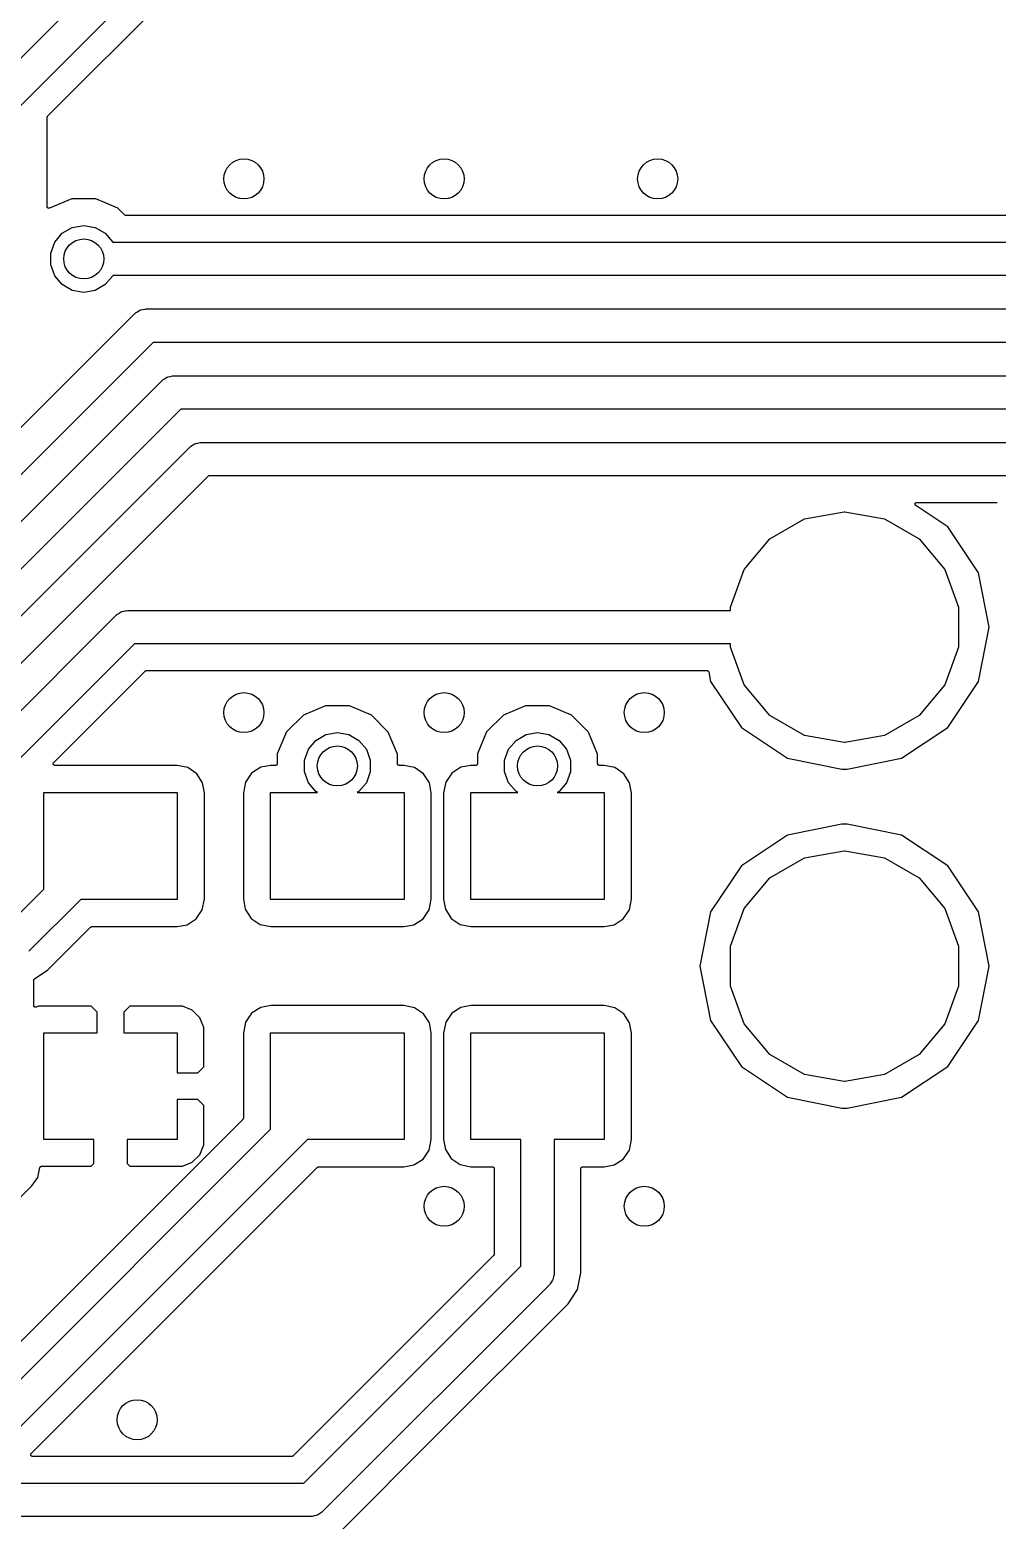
# Model space of a CAD drawing. Extents: x 0.3 to 75.7, y -92.7 to -0.5.
# Drawn here: x 29.7 to 36.94, y -75.65 to -64.48 of the extents above; entities that cross this region are included whole.
import ezdxf

# ---------------------------------------------------------------- set-up
doc = ezdxf.new("R2010")
doc.units = 0
doc.header["$MEASUREMENT"] = 0
doc.layers.add('BLACK', color=7, linetype='CONTINUOUS')

msp = doc.modelspace()

# ---------------------------------------------------------------- linework, layer by layer
at = {"layer": 'Black'}
for p, q in [((29.4116, -64.9116), (34.3116, -60.0116)), ((34.4518, -60.225), (29.625, -65.0518)), ((29.8288, -65.1308), (32.1453, -62.8143)), ((29.825, -65.1389), (29.8255, -65.1372)), ((29.8251, -65.1394), (29.825, -65.1389)), ((29.825, -65.14), (29.8251, -65.1394)), ((29.825, -65.8073), (29.825, -65.14)), ((29.8255, -65.1372), (29.8258, -65.1356)), ((29.8258, -65.1356), (29.8261, -65.1351)), ((29.8261, -65.1351), (29.8262, -65.1345)), ((29.8262, -65.1345), (29.8272, -65.1331)), ((29.8272, -65.1331), (29.828, -65.1316)), ((29.828, -65.1316), (29.8285, -65.1313)), ((29.8285, -65.1313), (29.8288, -65.1308)), ((30.0109, -65.7499), (29.8436, -65.819)), ((30.1899, -65.7501), (30.0109, -65.7499)), ((30.3552, -65.8187), (30.1899, -65.7501)), ((29.8253, -65.809), (29.825, -65.8073)), ((29.8254, -65.8099), (29.8253, -65.809)), ((29.8254, -65.8101), (29.8254, -65.8099)), ((29.8254, -65.8107), (29.8254, -65.8101)), ((29.8254, -65.8101), (29.8254, -65.8101)), ((29.8257, -65.8112), (29.8254, -65.8107)), ((29.8258, -65.8118), (29.8257, -65.8112)), ((29.8266, -65.8132), (29.8258, -65.8118)), ((29.8274, -65.8148), (29.8266, -65.8132)), ((29.8278, -65.8152), (29.8274, -65.8148)), ((29.828, -65.8157), (29.8278, -65.8152)), ((29.8293, -65.8168), (29.828, -65.8157)), ((29.8305, -65.818), (29.8293, -65.8168)), ((29.8311, -65.8182), (29.8305, -65.818)), ((29.8315, -65.8186), (29.8311, -65.8182)), ((29.8331, -65.8192), (29.8315, -65.8186)), ((29.8346, -65.8199), (29.8331, -65.8192)), ((29.8352, -65.8199), (29.8346, -65.8199)), ((29.8357, -65.8201), (29.8352, -65.8199)), ((29.8374, -65.8201), (29.8357, -65.8201)), ((29.8385, -65.8202), (29.8374, -65.8201)), ((29.8386, -65.8202), (29.8385, -65.8202)), ((29.8387, -65.8202), (29.8386, -65.8202)), ((29.8391, -65.8203), (29.8387, -65.8202)), ((29.8397, -65.8201), (29.8391, -65.8203)), ((29.8403, -65.8201), (29.8397, -65.8201)), ((29.8419, -65.8196), (29.8403, -65.8201)), ((29.8423, -65.8194), (29.8419, -65.8196)), ((29.843, -65.8193), (29.8423, -65.8194)), ((29.8433, -65.8192), (29.843, -65.8193)), ((29.8435, -65.8191), (29.8433, -65.8192)), ((29.8436, -65.819), (29.8435, -65.8191)), ((30.4076, -65.8712), (30.3552, -65.8187)), ((30.4081, -65.8715), (30.4076, -65.8712)), ((30.4084, -65.872), (30.4081, -65.8715)), ((30.4099, -65.8728), (30.4084, -65.872)), ((30.4113, -65.8738), (30.4099, -65.8728)), ((30.4119, -65.8739), (30.4113, -65.8738)), ((30.4124, -65.8742), (30.4119, -65.8739)), ((30.414, -65.8745), (30.4124, -65.8742)), ((30.4157, -65.8749), (30.414, -65.8745)), ((30.4162, -65.8749), (30.4157, -65.8749)), ((30.4168, -65.875), (30.4162, -65.8749)), ((43.1987, -65.875), (30.4168, -65.875)), ((29.8827, -66.0745), (29.9387, -66.0078)), ((29.9387, -66.0078), (30.0142, -65.9642)), ((30.0142, -65.9642), (30.1, -65.949)), ((30.1, -65.949), (30.1858, -65.9642)), ((30.1858, -65.9642), (30.2613, -66.0078)), ((30.2613, -66.0078), (30.3173, -66.0745)), ((29.8529, -66.1564), (29.8827, -66.0745)), ((30.3173, -66.0745), (30.3175, -66.075)), ((30.3175, -66.075), (43.2, -66.075)), ((29.8529, -66.2436), (29.8529, -66.1564)), ((29.8827, -66.3255), (29.8529, -66.2436)), ((29.9387, -66.3922), (29.8827, -66.3255)), ((30.3173, -66.3255), (30.2613, -66.3922)), ((30.3175, -66.325), (30.3173, -66.3255)), ((43.1482, -66.325), (30.3175, -66.325)), ((30.0142, -66.4358), (29.9387, -66.3922)), ((30.1, -66.451), (30.0142, -66.4358)), ((30.1858, -66.4358), (30.1, -66.451)), ((30.2613, -66.3922), (30.1858, -66.4358)), ((28.331, -68.76), (30.4794, -66.6116)), ((30.4794, -66.6116), (30.4839, -66.6085)), ((30.4839, -66.6085), (30.4874, -66.6042)), ((30.4874, -66.6042), (30.5016, -66.5961)), ((30.5016, -66.5961), (30.5149, -66.5867)), ((30.5149, -66.5867), (30.5203, -66.5853)), ((30.5203, -66.5853), (30.525, -66.5825)), ((30.525, -66.5825), (30.5411, -66.5797)), ((30.5411, -66.5797), (30.5569, -66.5755)), ((30.5569, -66.5755), (30.5623, -66.576)), ((30.5623, -66.576), (30.5678, -66.575)), ((30.5678, -66.575), (41.16, -66.575)), ((30.6195, -66.825), (28.5078, -68.9367)), ((41.1082, -66.825), (30.6195, -66.825)), ((28.6846, -69.1135), (30.6865, -67.1116)), ((30.6865, -67.1116), (30.691, -67.1085)), ((30.691, -67.1085), (30.6945, -67.1042)), ((30.6945, -67.1042), (30.7087, -67.0961)), ((30.7087, -67.0961), (30.722, -67.0867)), ((30.722, -67.0867), (30.7274, -67.0853)), ((30.7274, -67.0853), (30.7321, -67.0825)), ((30.7321, -67.0825), (30.7482, -67.0797)), ((30.7482, -67.0797), (30.764, -67.0755)), ((30.764, -67.0755), (30.7695, -67.076)), ((30.7695, -67.076), (30.7749, -67.075)), ((30.7749, -67.075), (39.12, -67.075)), ((30.8266, -67.325), (28.8614, -69.2903)), ((39.0682, -67.325), (30.8266, -67.325)), ((30.9553, -67.5797), (30.9711, -67.5755)), ((30.9711, -67.5755), (30.9766, -67.576)), ((30.9766, -67.576), (30.982, -67.575)), ((30.982, -67.575), (37.08, -67.575)), ((29.0381, -69.4671), (30.8936, -67.6116)), ((30.8936, -67.6116), (30.8981, -67.6085)), ((30.8981, -67.6085), (30.9016, -67.6042)), ((30.9016, -67.6042), (30.9158, -67.5961)), ((30.9158, -67.5961), (30.9292, -67.5867)), ((30.9292, -67.5867), (30.9345, -67.5853)), ((30.9345, -67.5853), (30.9392, -67.5825)), ((30.9392, -67.5825), (30.9553, -67.5797)), ((31.0338, -67.825), (29.2149, -69.6438)), ((37.0282, -67.825), (31.0338, -67.825)), ((36.3367, -68.0261), (36.3374, -68.0258)), ((36.3374, -68.0258), (36.3389, -68.0255)), ((36.3389, -68.0255), (36.3404, -68.0251)), ((36.3404, -68.0251), (36.3411, -68.0251)), ((36.3411, -68.0251), (36.3418, -68.025)), ((36.3418, -68.025), (36.94, -68.025)), ((36.94, -68.025), (36.9406, -68.0251)), ((36.9406, -68.0251), (36.9411, -68.025)), ((36.9411, -68.025), (36.9428, -68.0255)), ((36.9428, -68.0255), (36.9444, -68.0258)), ((35.5013, -68.1485), (35.7967, -68.0964)), ((35.7967, -68.0964), (35.8033, -68.0964)), ((35.8033, -68.0964), (36.0987, -68.1485)), ((36.3288, -68.0371), (36.329, -68.0365)), ((36.329, -68.0387), (36.3288, -68.0371)), ((36.329, -68.0357), (36.3295, -68.0343)), ((36.329, -68.0365), (36.329, -68.0357)), ((36.329, -68.0403), (36.329, -68.0387)), ((36.3293, -68.0409), (36.329, -68.0403)), ((36.3293, -68.0416), (36.3293, -68.0409)), ((36.33, -68.043), (36.3293, -68.0416)), ((36.3295, -68.0343), (36.3299, -68.0328)), ((36.3299, -68.0328), (36.3303, -68.0322)), ((36.3306, -68.0445), (36.33, -68.043)), ((36.3303, -68.0322), (36.3306, -68.0315)), ((36.3306, -68.0315), (36.3316, -68.0303)), ((36.331, -68.045), (36.3306, -68.0445)), ((36.3313, -68.0457), (36.331, -68.045)), ((36.3325, -68.0468), (36.3313, -68.0457)), ((36.3316, -68.0303), (36.3324, -68.029)), ((36.3324, -68.029), (36.333, -68.0286)), ((36.3335, -68.048), (36.3325, -68.0468)), ((36.333, -68.0286), (36.3335, -68.028)), ((36.3335, -68.028), (36.3348, -68.0273)), ((36.3341, -68.0483), (36.3335, -68.048)), ((36.3346, -68.0488), (36.3341, -68.0483)), ((36.573, -68.2081), (36.3346, -68.0488)), ((36.3348, -68.0273), (36.3361, -68.0263)), ((36.3361, -68.0263), (36.3367, -68.0261)), ((35.2416, -68.2984), (35.5013, -68.1485)), ((36.0987, -68.1485), (36.3584, -68.2984)), ((36.8035, -68.5531), (36.573, -68.2081)), ((35.0488, -68.5282), (35.2416, -68.2984)), ((36.3584, -68.2984), (36.5512, -68.5282)), ((34.9462, -68.81), (35.0488, -68.5282)), ((36.5512, -68.5282), (36.6538, -68.81)), ((36.8844, -68.96), (36.8035, -68.5531)), ((29.3917, -69.8206), (30.3407, -68.8716)), ((30.3407, -68.8716), (30.3452, -68.8685)), ((30.3452, -68.8685), (30.3487, -68.8642)), ((30.3487, -68.8642), (30.3629, -68.8561)), ((30.3629, -68.8561), (30.3763, -68.8467)), ((30.3763, -68.8467), (30.3816, -68.8453)), ((30.3816, -68.8453), (30.3863, -68.8425)), ((30.3863, -68.8425), (30.4024, -68.8397)), ((30.4024, -68.8397), (30.4182, -68.8355)), ((30.4182, -68.8355), (30.4237, -68.836)), ((30.4237, -68.836), (30.4291, -68.835)), ((30.4291, -68.835), (34.9462, -68.835)), ((34.9462, -68.835), (34.9462, -68.81)), ((36.6538, -68.81), (36.6538, -69.11)), ((36.8035, -69.3669), (36.8844, -68.96)), ((30.4809, -69.085), (29.5685, -69.9974)), ((34.9462, -69.085), (30.4809, -69.085)), ((34.9462, -69.11), (34.9462, -69.085)), ((35.0488, -69.3918), (34.9462, -69.11)), ((36.6538, -69.11), (36.5512, -69.3918)), ((29.8751, -69.9736), (30.5599, -69.2888)), ((30.5599, -69.2888), (30.5604, -69.2885)), ((30.5604, -69.2885), (30.5607, -69.288)), ((30.5607, -69.288), (30.5622, -69.2872)), ((30.5622, -69.2872), (30.5636, -69.2862)), ((30.5636, -69.2862), (30.5641, -69.2861)), ((30.5641, -69.2861), (30.5646, -69.2858)), ((30.5646, -69.2858), (30.5663, -69.2855)), ((30.5663, -69.2855), (30.568, -69.285)), ((30.568, -69.285), (30.5685, -69.2851)), ((30.5685, -69.2851), (30.5691, -69.285)), ((30.5691, -69.285), (34.7695, -69.285)), ((34.7695, -69.285), (34.7716, -69.2854)), ((34.7716, -69.2854), (34.7737, -69.2857)), ((34.7737, -69.2857), (34.7738, -69.2858)), ((34.7738, -69.2858), (34.774, -69.2858)), ((34.774, -69.2858), (34.7758, -69.2868)), ((34.7758, -69.2868), (34.7777, -69.2879)), ((34.7777, -69.2879), (34.7778, -69.288)), ((34.7778, -69.288), (34.7779, -69.288)), ((34.7779, -69.288), (34.7793, -69.2897)), ((34.7793, -69.2897), (34.7807, -69.2913)), ((34.7807, -69.2913), (34.7807, -69.2914)), ((34.7807, -69.2914), (34.7808, -69.2915)), ((34.7808, -69.2915), (34.7815, -69.2935)), ((34.7815, -69.2935), (34.7823, -69.2955)), ((34.7823, -69.2955), (34.7965, -69.3669)), ((34.7965, -69.3669), (35.027, -69.7119)), ((35.2416, -69.6216), (35.0488, -69.3918)), ((36.5512, -69.3918), (36.3584, -69.6216)), ((36.573, -69.7119), (36.8035, -69.3669)), ((31.9109, -69.5499), (31.7454, -69.6183)), ((32.0899, -69.5501), (31.9109, -69.5499)), ((32.2552, -69.6187), (32.0899, -69.5501)), ((33.4109, -69.5499), (33.2454, -69.6183)), ((33.5899, -69.5501), (33.4109, -69.5499)), ((33.7552, -69.6187), (33.5899, -69.5501)), ((31.7454, -69.6183), (31.6187, -69.7448)), ((32.3817, -69.7454), (32.2552, -69.6187)), ((33.2454, -69.6183), (33.1187, -69.7448)), ((33.8817, -69.7454), (33.7552, -69.6187)), ((35.5013, -69.7715), (35.2416, -69.6216)), ((36.3584, -69.6216), (36.0987, -69.7715)), ((31.6187, -69.7448), (31.5501, -69.9101)), ((31.7827, -69.8745), (31.8387, -69.8078)), ((31.8387, -69.8078), (31.9142, -69.7642)), ((31.9142, -69.7642), (32, -69.749)), ((32, -69.749), (32.0858, -69.7642)), ((32.0858, -69.7642), (32.1613, -69.8078)), ((32.1613, -69.8078), (32.2173, -69.8745)), ((32.4501, -69.9109), (32.3817, -69.7454)), ((33.1187, -69.7448), (33.0501, -69.9101)), ((33.2827, -69.8745), (33.3387, -69.8078)), ((33.3387, -69.8078), (33.4142, -69.7642)), ((33.4142, -69.7642), (33.5, -69.749)), ((33.5, -69.749), (33.5858, -69.7642)), ((33.5858, -69.7642), (33.6613, -69.8078)), ((33.6613, -69.8078), (33.7173, -69.8745)), ((33.9501, -69.9109), (33.8817, -69.7454)), ((35.027, -69.7119), (35.372, -69.9424)), ((35.7967, -69.8236), (35.5013, -69.7715)), ((36.0987, -69.7715), (35.8033, -69.8236)), ((36.228, -69.9424), (36.573, -69.7119)), ((31.5501, -69.9101), (31.55, -69.9828)), ((31.7529, -69.9564), (31.7827, -69.8745)), ((32.2173, -69.8745), (32.2471, -69.9564)), ((32.45, -69.9828), (32.4501, -69.9109)), ((33.0501, -69.9101), (33.05, -69.9828)), ((33.2529, -69.9564), (33.2827, -69.8745)), ((33.7173, -69.8745), (33.7471, -69.9564)), ((33.95, -69.9828), (33.9501, -69.9109)), ((35.8033, -69.8236), (35.7967, -69.8236)), ((29.8713, -69.9817), (29.8715, -69.9811)), ((29.8715, -69.9834), (29.8713, -69.9817)), ((29.8715, -69.9806), (29.872, -69.979)), ((29.8715, -69.9811), (29.8715, -69.9806)), ((29.8715, -69.9851), (29.8715, -69.9834)), ((29.8717, -69.9856), (29.8715, -69.9851)), ((29.8717, -69.9862), (29.8717, -69.9856)), ((29.8724, -69.9877), (29.8717, -69.9862)), ((29.872, -69.979), (29.8725, -69.9773)), ((29.873, -69.9893), (29.8724, -69.9877)), ((29.8725, -69.9773), (29.8728, -69.9769)), ((29.8728, -69.9769), (29.873, -69.9763)), ((29.873, -69.9763), (29.8741, -69.975)), ((29.8734, -69.9898), (29.873, -69.9893)), ((29.8736, -69.9903), (29.8734, -69.9898)), ((29.8748, -69.9915), (29.8736, -69.9903)), ((29.8741, -69.975), (29.8751, -69.9736)), ((29.8759, -69.9928), (29.8748, -69.9915)), ((29.8764, -69.9931), (29.8759, -69.9928)), ((29.8768, -69.9935), (29.8764, -69.9931)), ((29.8783, -69.9942), (29.8768, -69.9935)), ((29.8798, -69.995), (29.8783, -69.9942)), ((29.8804, -69.9951), (29.8798, -69.995)), ((29.8809, -69.9954), (29.8804, -69.9951)), ((29.8826, -69.9955), (29.8809, -69.9954)), ((29.8843, -69.9958), (29.8826, -69.9955)), ((30.7987, -69.9958), (29.8843, -69.9958)), ((30.8793, -70.0122), (30.7987, -69.9958)), ((30.9462, -70.0578), (30.8793, -70.0122)), ((31.426, -70.01), (31.3578, -70.0538)), ((31.5012, -69.9958), (31.426, -70.01)), ((31.537, -69.9958), (31.5012, -69.9958)), ((31.5381, -69.9956), (31.537, -69.9958)), ((31.5393, -69.9956), (31.5381, -69.9956)), ((31.5403, -69.9952), (31.5393, -69.9956)), ((31.5415, -69.995), (31.5403, -69.9952)), ((31.5424, -69.9945), (31.5415, -69.995)), ((31.5435, -69.9941), (31.5424, -69.9945)), ((31.5444, -69.9934), (31.5435, -69.9941)), ((31.5454, -69.9928), (31.5444, -69.9934)), ((31.5461, -69.9919), (31.5454, -69.9928)), ((31.547, -69.9912), (31.5461, -69.9919)), ((31.5475, -69.9902), (31.547, -69.9912)), ((31.5483, -69.9893), (31.5475, -69.9902)), ((31.5487, -69.9883), (31.5483, -69.9893)), ((31.5492, -69.9873), (31.5487, -69.9883)), ((31.5494, -69.9862), (31.5492, -69.9873)), ((31.5498, -69.9851), (31.5494, -69.9862)), ((31.55, -69.9828), (31.5498, -69.984)), ((31.5498, -69.984), (31.5498, -69.9851)), ((31.7529, -70.0436), (31.7529, -69.9564)), ((32.2471, -69.9564), (32.2471, -70.0436)), ((32.4502, -69.9839), (32.45, -69.9828)), ((32.4502, -69.9851), (32.4502, -69.9839)), ((32.4506, -69.9861), (32.4502, -69.9851)), ((32.4508, -69.9873), (32.4506, -69.9861)), ((32.4514, -69.9883), (32.4508, -69.9873)), ((32.4518, -69.9893), (32.4514, -69.9883)), ((32.4525, -69.9902), (32.4518, -69.9893)), ((32.453, -69.9912), (32.4525, -69.9902)), ((32.4539, -69.9919), (32.453, -69.9912)), ((32.4547, -69.9928), (32.4539, -69.9919)), ((32.4556, -69.9934), (32.4547, -69.9928)), ((32.4565, -69.9941), (32.4556, -69.9934)), ((32.4576, -69.9945), (32.4565, -69.9941)), ((32.4586, -69.995), (32.4576, -69.9945)), ((32.4597, -69.9952), (32.4586, -69.995)), ((32.4607, -69.9956), (32.4597, -69.9952)), ((32.4619, -69.9956), (32.4607, -69.9956)), ((32.463, -69.9958), (32.4619, -69.9956)), ((32.4987, -69.9958), (32.463, -69.9958)), ((32.5793, -70.0122), (32.4987, -69.9958)), ((32.6462, -70.0578), (32.5793, -70.0122)), ((32.926, -70.01), (32.8578, -70.0538)), ((33.0012, -69.9958), (32.926, -70.01)), ((33.037, -69.9958), (33.0012, -69.9958)), ((33.0381, -69.9956), (33.037, -69.9958)), ((33.0393, -69.9956), (33.0381, -69.9956)), ((33.0403, -69.9952), (33.0393, -69.9956)), ((33.0415, -69.995), (33.0403, -69.9952)), ((33.0424, -69.9945), (33.0415, -69.995)), ((33.0435, -69.9941), (33.0424, -69.9945)), ((33.0444, -69.9934), (33.0435, -69.9941)), ((33.0454, -69.9928), (33.0444, -69.9934)), ((33.0461, -69.9919), (33.0454, -69.9928)), ((33.047, -69.9912), (33.0461, -69.9919)), ((33.0475, -69.9902), (33.047, -69.9912)), ((33.0483, -69.9893), (33.0475, -69.9902)), ((33.0487, -69.9883), (33.0483, -69.9893)), ((33.0492, -69.9873), (33.0487, -69.9883)), ((33.0494, -69.9862), (33.0492, -69.9873)), ((33.0498, -69.9851), (33.0494, -69.9862)), ((33.05, -69.9828), (33.0498, -69.984)), ((33.0498, -69.984), (33.0498, -69.9851)), ((33.2529, -70.0436), (33.2529, -69.9564)), ((33.7471, -69.9564), (33.7471, -70.0436)), ((33.9502, -69.9839), (33.95, -69.9828)), ((33.9502, -69.9851), (33.9502, -69.9839)), ((33.9506, -69.9861), (33.9502, -69.9851)), ((33.9508, -69.9873), (33.9506, -69.9861)), ((33.9514, -69.9883), (33.9508, -69.9873)), ((33.9518, -69.9893), (33.9514, -69.9883)), ((33.9525, -69.9902), (33.9518, -69.9893)), ((33.953, -69.9912), (33.9525, -69.9902)), ((33.9539, -69.9919), (33.953, -69.9912)), ((33.9547, -69.9928), (33.9539, -69.9919)), ((33.9556, -69.9934), (33.9547, -69.9928)), ((33.9565, -69.9941), (33.9556, -69.9934)), ((33.9576, -69.9945), (33.9565, -69.9941)), ((33.9586, -69.995), (33.9576, -69.9945)), ((33.9597, -69.9952), (33.9586, -69.995)), ((33.9607, -69.9956), (33.9597, -69.9952)), ((33.9619, -69.9956), (33.9607, -69.9956)), ((33.963, -69.9958), (33.9619, -69.9956)), ((33.9987, -69.9958), (33.963, -69.9958)), ((34.0793, -70.0122), (33.9987, -69.9958)), ((34.1462, -70.0578), (34.0793, -70.0122)), ((35.372, -69.9424), (35.7802, -70.0236)), ((35.7802, -70.0236), (35.8198, -70.0236)), ((35.8198, -70.0236), (36.228, -69.9424)), ((30.99, -70.126), (30.9462, -70.0578)), ((31.0042, -70.2012), (30.99, -70.126)), ((31.3122, -70.1207), (31.2958, -70.2013)), ((31.3578, -70.0538), (31.3122, -70.1207)), ((31.7827, -70.1255), (31.7529, -70.0436)), ((31.8387, -70.1922), (31.7827, -70.1255)), ((32.2173, -70.1255), (32.1613, -70.1922)), ((32.2471, -70.0436), (32.2173, -70.1255)), ((32.69, -70.126), (32.6462, -70.0578)), ((32.7042, -70.2012), (32.69, -70.126)), ((32.8122, -70.1207), (32.7958, -70.2013)), ((32.8578, -70.0538), (32.8122, -70.1207)), ((33.2827, -70.1255), (33.2529, -70.0436)), ((33.3387, -70.1922), (33.2827, -70.1255)), ((33.7173, -70.1255), (33.6613, -70.1922)), ((33.7471, -70.0436), (33.7173, -70.1255)), ((34.19, -70.126), (34.1462, -70.0578)), ((34.2042, -70.2012), (34.19, -70.126)), ((29.8, -70.9232), (29.8, -70.2)), ((29.8, -70.2), (30.8, -70.2)), ((30.8, -70.2), (30.8, -71)), ((31.0042, -70.9987), (31.0042, -70.2012)), ((31.2958, -70.2013), (31.2958, -70.9988)), ((31.5, -71), (31.5, -70.2)), ((31.5, -70.2), (31.8521, -70.2)), ((31.8521, -70.2), (31.8387, -70.1922)), ((32.1613, -70.1922), (32.1479, -70.2)), ((32.1479, -70.2), (32.5, -70.2)), ((32.5, -70.2), (32.5, -71)), ((32.7042, -70.9987), (32.7042, -70.2012)), ((32.7958, -70.2013), (32.7958, -70.9988)), ((33, -71), (33, -70.2)), ((33, -70.2), (33.3521, -70.2)), ((33.3521, -70.2), (33.3387, -70.1922)), ((33.6613, -70.1922), (33.6479, -70.2)), ((33.6479, -70.2), (34, -70.2)), ((34, -70.2), (34, -71)), ((34.2042, -70.9987), (34.2042, -70.2012)), ((35.7802, -70.4364), (35.372, -70.5176)), ((35.8198, -70.4364), (35.7802, -70.4364)), ((36.228, -70.5176), (35.8198, -70.4364)), ((35.372, -70.5176), (35.027, -70.7481)), ((36.573, -70.7481), (36.228, -70.5176)), ((35.2416, -70.8384), (35.5013, -70.6885)), ((35.5013, -70.6885), (35.7967, -70.6364)), ((35.7967, -70.6364), (35.8033, -70.6364)), ((35.8033, -70.6364), (36.0987, -70.6885)), ((36.0987, -70.6885), (36.3584, -70.8384)), ((35.027, -70.7481), (34.7965, -71.0931)), ((36.8035, -71.0931), (36.573, -70.7481)), ((29.5482, -71.175), (29.8, -70.9232)), ((35.0488, -71.0682), (35.2416, -70.8384)), ((36.3584, -70.8384), (36.5512, -71.0682)), ((30.0768, -71), (29.6884, -71.3884)), ((30.8, -71), (30.0768, -71)), ((30.9878, -71.0793), (31.0042, -70.9987)), ((31.2958, -70.9988), (31.31, -71.074)), ((32.5, -71), (31.5, -71)), ((32.6878, -71.0793), (32.7042, -70.9987)), ((32.7958, -70.9988), (32.81, -71.074)), ((34, -71), (33, -71)), ((34.1878, -71.0793), (34.2042, -70.9987)), ((30.874, -71.19), (30.9422, -71.1462)), ((30.9422, -71.1462), (30.9878, -71.0793)), ((31.31, -71.074), (31.3538, -71.1422)), ((31.3538, -71.1422), (31.4207, -71.1878)), ((32.574, -71.19), (32.6422, -71.1462)), ((32.6422, -71.1462), (32.6878, -71.0793)), ((32.81, -71.074), (32.8538, -71.1422)), ((32.8538, -71.1422), (32.9207, -71.1878)), ((34.074, -71.19), (34.1422, -71.1462)), ((34.1422, -71.1462), (34.1878, -71.0793)), ((34.7965, -71.0931), (34.7156, -71.5)), ((34.9462, -71.35), (35.0488, -71.0682)), ((36.5512, -71.0682), (36.6538, -71.35)), ((36.8844, -71.5), (36.8035, -71.0931)), ((29.8688, -71.4908), (30.1516, -71.208)), ((30.1516, -71.208), (30.1521, -71.2077)), ((30.1521, -71.2077), (30.1525, -71.2072)), ((30.1525, -71.2072), (30.1539, -71.2064)), ((30.1539, -71.2064), (30.1553, -71.2054)), ((30.1553, -71.2054), (30.1559, -71.2052)), ((30.1559, -71.2052), (30.1564, -71.205)), ((30.1564, -71.205), (30.1581, -71.2047)), ((30.1581, -71.2047), (30.1597, -71.2042)), ((30.1597, -71.2042), (30.1603, -71.2043)), ((30.1603, -71.2043), (30.1608, -71.2042)), ((30.1608, -71.2042), (30.7988, -71.2042)), ((30.7988, -71.2042), (30.874, -71.19)), ((31.4207, -71.1878), (31.5013, -71.2042)), ((31.5013, -71.2042), (32.4988, -71.2042)), ((32.4988, -71.2042), (32.574, -71.19)), ((32.9207, -71.1878), (33.0013, -71.2042)), ((33.0013, -71.2042), (33.9988, -71.2042)), ((33.9988, -71.2042), (34.074, -71.19)), ((34.9462, -71.65), (34.9462, -71.35)), ((36.6538, -71.35), (36.6538, -71.65)), ((29.7267, -71.6005), (29.7275, -71.5988)), ((29.7275, -71.5988), (29.7278, -71.5985)), ((29.7278, -71.5985), (29.728, -71.5981)), ((29.728, -71.5981), (29.7295, -71.5969)), ((29.7295, -71.5969), (29.7308, -71.5957)), ((29.7308, -71.5957), (29.8307, -71.5289)), ((29.8307, -71.5289), (29.8688, -71.4908)), ((34.7156, -71.5), (34.7965, -71.9069)), ((36.8035, -71.9069), (36.8844, -71.5)), ((29.725, -71.6065), (29.7253, -71.6047)), ((29.725, -71.7951), (29.725, -71.6065)), ((29.7253, -71.6047), (29.7255, -71.6029)), ((29.7255, -71.6029), (29.7257, -71.6025)), ((29.7257, -71.6025), (29.7258, -71.602)), ((29.7258, -71.602), (29.7267, -71.6005)), ((35.0488, -71.9318), (34.9462, -71.65)), ((36.6538, -71.65), (36.5512, -71.9318)), ((29.7252, -71.7965), (29.725, -71.7951)), ((29.7253, -71.7979), (29.7252, -71.7965)), ((29.7256, -71.7987), (29.7253, -71.7979)), ((29.7258, -71.7996), (29.7256, -71.7987)), ((29.7265, -71.8008), (29.7258, -71.7996)), ((29.727, -71.8021), (29.7265, -71.8008)), ((29.7276, -71.8027), (29.727, -71.8021)), ((29.728, -71.8035), (29.7276, -71.8027)), ((29.7291, -71.8044), (29.728, -71.8035)), ((29.7301, -71.8054), (29.7291, -71.8044)), ((29.7308, -71.8058), (29.7301, -71.8054)), ((29.7315, -71.8064), (29.7308, -71.8058)), ((29.7328, -71.8069), (29.7315, -71.8064)), ((29.7341, -71.8075), (29.7328, -71.8069)), ((29.7349, -71.8076), (29.7341, -71.8075)), ((29.7357, -71.8079), (29.7349, -71.8076)), ((29.7372, -71.8079), (29.7357, -71.8079)), ((29.7386, -71.8081), (29.7372, -71.8079)), ((29.7394, -71.8079), (29.7386, -71.8081)), ((29.7403, -71.8079), (29.7394, -71.8079)), ((29.7416, -71.8074), (29.7403, -71.8079)), ((29.743, -71.8071), (29.7416, -71.8074)), ((29.7602, -71.8), (29.743, -71.8071)), ((30.1544, -71.8), (29.7602, -71.8)), ((30.2, -71.8456), (30.1544, -71.8)), ((30.4456, -71.8), (30.4, -71.8456)), ((30.8398, -71.8), (30.4456, -71.8)), ((30.9133, -71.8304), (30.8398, -71.8)), ((31.426, -71.81), (31.3578, -71.8538)), ((31.5012, -71.7958), (31.426, -71.81)), ((32.4987, -71.7958), (31.5012, -71.7958)), ((32.5793, -71.8122), (32.4987, -71.7958)), ((32.6462, -71.8578), (32.5793, -71.8122)), ((32.926, -71.81), (32.8578, -71.8538)), ((33.0012, -71.7958), (32.926, -71.81)), ((33.9987, -71.7958), (33.0012, -71.7958)), ((34.0793, -71.8122), (33.9987, -71.7958)), ((34.1462, -71.8578), (34.0793, -71.8122)), ((30.2, -72), (30.2, -71.8456)), ((30.4, -71.8456), (30.4, -72)), ((30.9696, -71.8867), (30.9133, -71.8304)), ((31, -71.9602), (30.9696, -71.8867)), ((31.3122, -71.9207), (31.2958, -72.0013)), ((31.3578, -71.8538), (31.3122, -71.9207)), ((32.69, -71.926), (32.6462, -71.8578)), ((32.7042, -72.0012), (32.69, -71.926)), ((32.8122, -71.9207), (32.7958, -72.0013)), ((32.8578, -71.8538), (32.8122, -71.9207)), ((34.19, -71.926), (34.1462, -71.8578)), ((34.2042, -72.0012), (34.19, -71.926)), ((34.7965, -71.9069), (35.027, -72.2519)), ((35.2416, -72.1616), (35.0488, -71.9318)), ((36.5512, -71.9318), (36.3584, -72.1616)), ((36.573, -72.2519), (36.8035, -71.9069)), ((29.8, -72.8), (29.8, -72)), ((29.8, -72), (30.2, -72)), ((30.4, -72), (30.8, -72)), ((30.8, -72), (30.8, -72.3)), ((31, -72.2544), (31, -71.9602)), ((31.2958, -72.0013), (31.2958, -72.6392)), ((31.5, -72.7232), (31.5, -72)), ((31.5, -72), (32.5, -72)), ((32.5, -72), (32.5, -72.8)), ((32.7042, -72.7987), (32.7042, -72.0012)), ((32.7958, -72.0013), (32.7958, -72.7988)), ((33, -72.8), (33, -72)), ((33, -72), (34, -72)), ((34, -72), (34, -72.8)), ((34.2042, -72.7987), (34.2042, -72.0012)), ((30.9544, -72.3), (31, -72.2544)), ((35.027, -72.2519), (35.372, -72.4824)), ((35.5013, -72.3115), (35.2416, -72.1616)), ((36.3584, -72.1616), (36.0987, -72.3115)), ((36.228, -72.4824), (36.573, -72.2519)), ((30.8, -72.3), (30.9544, -72.3)), ((35.7967, -72.3636), (35.5013, -72.3115)), ((35.8033, -72.3636), (35.7967, -72.3636)), ((36.0987, -72.3115), (35.8033, -72.3636)), ((35.372, -72.4824), (35.7802, -72.5636)), ((35.8198, -72.5636), (36.228, -72.4824)), ((30.8, -72.5), (30.8, -72.8)), ((30.9544, -72.5), (30.8, -72.5)), ((31, -72.5456), (30.9544, -72.5)), ((31, -72.8398), (31, -72.5456)), ((35.7802, -72.5636), (35.8198, -72.5636)), ((31.292, -72.6484), (29.2692, -74.6712)), ((31.2923, -72.6479), (31.292, -72.6484)), ((31.2928, -72.6475), (31.2923, -72.6479)), ((31.2936, -72.6461), (31.2928, -72.6475)), ((31.2946, -72.6447), (31.2936, -72.6461)), ((31.2948, -72.6441), (31.2946, -72.6447)), ((31.295, -72.6436), (31.2948, -72.6441)), ((31.2953, -72.6419), (31.295, -72.6436)), ((31.2958, -72.6403), (31.2953, -72.6419)), ((31.2958, -72.6392), (31.2957, -72.6397)), ((31.2957, -72.6397), (31.2958, -72.6403)), ((29.3482, -74.875), (31.5, -72.7232)), ((31.7768, -72.8), (29.4884, -75.0884)), ((30.175, -72.8), (29.8, -72.8)), ((30.175, -72.9794), (30.175, -72.8)), ((30.8, -72.8), (30.425, -72.8)), ((30.425, -72.8), (30.425, -72.9794)), ((32.5, -72.8), (31.7768, -72.8)), ((32.6878, -72.8793), (32.7042, -72.7987)), ((32.7958, -72.7988), (32.81, -72.874)), ((33.375, -72.8), (33, -72.8)), ((33.375, -73.7482), (33.375, -72.8)), ((34, -72.8), (33.625, -72.8)), ((33.625, -72.8), (33.625, -73.8)), ((34.1878, -72.8793), (34.2042, -72.7987)), ((30.9133, -72.9696), (30.9696, -72.9133)), ((30.9696, -72.9133), (31, -72.8398)), ((32.6422, -72.9462), (32.6878, -72.8793)), ((32.81, -72.874), (32.8538, -72.9422)), ((34.1422, -72.9462), (34.1878, -72.8793)), ((29.7068, -75.1528), (31.8516, -73.008)), ((29.7552, -73.0846), (29.7713, -73.0102)), ((29.7713, -73.0102), (29.7721, -73.0084)), ((29.7721, -73.0084), (29.7728, -73.0065)), ((29.7728, -73.0065), (29.7729, -73.0063)), ((29.7729, -73.0063), (29.773, -73.0061)), ((29.773, -73.0061), (29.7744, -73.0046)), ((29.7744, -73.0046), (29.7757, -73.003)), ((29.7757, -73.003), (29.7759, -73.0029)), ((29.7759, -73.0029), (29.7761, -73.0027)), ((29.7761, -73.0027), (29.7778, -73.0018)), ((29.7778, -73.0018), (29.7796, -73.0008)), ((29.7796, -73.0008), (29.7798, -73.0007)), ((29.7798, -73.0007), (29.78, -73.0006)), ((29.78, -73.0006), (29.782, -73.0003)), ((29.782, -73.0003), (29.784, -73)), ((29.784, -73), (30.1544, -73)), ((30.1544, -73), (30.175, -72.9794)), ((30.425, -72.9794), (30.4456, -73)), ((30.4456, -73), (30.8398, -73)), ((30.8398, -73), (30.9133, -72.9696)), ((31.8516, -73.008), (31.8521, -73.0077)), ((31.8521, -73.0077), (31.8525, -73.0072)), ((31.8525, -73.0072), (31.8539, -73.0064)), ((31.8539, -73.0064), (31.8553, -73.0054)), ((31.8553, -73.0054), (31.8559, -73.0052)), ((31.8559, -73.0052), (31.8564, -73.005)), ((31.8564, -73.005), (31.8581, -73.0047)), ((31.8581, -73.0047), (31.8597, -73.0042)), ((31.8597, -73.0042), (31.8603, -73.0043)), ((31.8603, -73.0043), (31.8608, -73.0042)), ((31.8608, -73.0042), (32.4988, -73.0042)), ((32.4988, -73.0042), (32.574, -72.99)), ((32.574, -72.99), (32.6422, -72.9462)), ((32.8538, -72.9422), (32.9207, -72.9878)), ((32.9207, -72.9878), (33.0013, -73.0042)), ((33.0013, -73.0042), (33.162, -73.0042)), ((33.162, -73.0042), (33.1631, -73.0044)), ((33.1631, -73.0044), (33.1643, -73.0044)), ((33.1643, -73.0044), (33.1653, -73.0048)), ((33.1653, -73.0048), (33.1664, -73.005)), ((33.1664, -73.005), (33.1674, -73.0055)), ((33.1674, -73.0055), (33.1685, -73.0059)), ((33.1685, -73.0059), (33.1694, -73.0066)), ((33.1694, -73.0066), (33.1704, -73.0072)), ((33.1704, -73.0072), (33.1711, -73.0081)), ((33.1711, -73.0081), (33.172, -73.0088)), ((33.172, -73.0088), (33.1725, -73.0098)), ((33.1725, -73.0098), (33.1733, -73.0107)), ((33.1733, -73.0107), (33.1736, -73.0117)), ((33.1736, -73.0117), (33.1742, -73.0127)), ((33.1742, -73.0127), (33.1744, -73.0138)), ((33.1744, -73.0138), (33.1748, -73.0149)), ((33.1748, -73.0149), (33.1748, -73.0161)), ((33.1748, -73.0161), (33.175, -73.0172)), ((33.175, -73.0172), (33.175, -73.66)), ((33.825, -73.0172), (33.8252, -73.0161)), ((33.825, -73.7987), (33.825, -73.0172)), ((33.8252, -73.0149), (33.8256, -73.0138)), ((33.8252, -73.0161), (33.8252, -73.0149)), ((33.8256, -73.0138), (33.8258, -73.0127)), ((33.8258, -73.0127), (33.8264, -73.0117)), ((33.8264, -73.0117), (33.8267, -73.0107)), ((33.8267, -73.0107), (33.8275, -73.0098)), ((33.8275, -73.0098), (33.828, -73.0088)), ((33.828, -73.0088), (33.8289, -73.0081)), ((33.8289, -73.0081), (33.8296, -73.0072)), ((33.8296, -73.0072), (33.8306, -73.0066)), ((33.8306, -73.0066), (33.8315, -73.0059)), ((33.8315, -73.0059), (33.8326, -73.0055)), ((33.8326, -73.0055), (33.8336, -73.005)), ((33.8336, -73.005), (33.8347, -73.0048)), ((33.8347, -73.0048), (33.8357, -73.0044)), ((33.8357, -73.0044), (33.8369, -73.0044)), ((33.8369, -73.0044), (33.838, -73.0042)), ((33.838, -73.0042), (33.9988, -73.0042)), ((33.9988, -73.0042), (34.074, -72.99)), ((34.074, -72.99), (34.1422, -72.9462)), ((29.537, -73.3228), (29.712, -73.1478)), ((29.712, -73.1478), (29.7552, -73.0846)), ((33.1712, -73.6692), (31.6692, -75.1712)), ((33.1715, -73.6687), (33.1712, -73.6692)), ((33.172, -73.6684), (33.1715, -73.6687)), ((33.1728, -73.6669), (33.172, -73.6684)), ((33.1738, -73.6655), (33.1728, -73.6669)), ((33.1739, -73.6649), (33.1738, -73.6655)), ((33.1742, -73.6644), (33.1739, -73.6649)), ((33.1745, -73.6628), (33.1742, -73.6644)), ((33.1749, -73.6611), (33.1745, -73.6628)), ((33.175, -73.66), (33.1749, -73.6606)), ((33.1749, -73.6606), (33.1749, -73.6611)), ((31.7482, -75.375), (33.375, -73.7482)), ((33.6203, -73.8267), (33.6175, -73.8428)), ((33.6245, -73.8109), (33.6203, -73.8267)), ((33.625, -73.8), (33.624, -73.8054)), ((33.624, -73.8054), (33.6245, -73.8109)), ((33.8, -73.9243), (33.825, -73.7987)), ((33.5884, -73.8884), (31.8884, -75.5884)), ((33.5915, -73.8839), (33.5884, -73.8884)), ((33.5958, -73.8803), (33.5915, -73.8839)), ((33.6039, -73.8662), (33.5958, -73.8803)), ((33.6133, -73.8528), (33.6039, -73.8662)), ((33.6147, -73.8475), (33.6133, -73.8528)), ((33.6175, -73.8428), (33.6147, -73.8475)), ((33.7289, -74.0307), (33.8, -73.9243)), ((32.7286, -75.0311), (33.7112, -74.0484)), ((33.7112, -74.0484), (33.7289, -74.0307)), ((33.7112, -74.0484), (33.7112, -74.0484)), ((32.0307, -75.7289), (32.7286, -75.0311)), ((32.7286, -75.0311), (32.7286, -75.0311)), ((29.7031, -75.1609), (29.7032, -75.1603)), ((29.7032, -75.1626), (29.7031, -75.1609)), ((29.7032, -75.1597), (29.7038, -75.1581)), ((29.7032, -75.1603), (29.7032, -75.1597)), ((29.7032, -75.1643), (29.7032, -75.1626)), ((29.7034, -75.1648), (29.7032, -75.1643)), ((29.7034, -75.1654), (29.7034, -75.1648)), ((29.7042, -75.1669), (29.7034, -75.1654)), ((29.7038, -75.1581), (29.7042, -75.1565)), ((29.7042, -75.1565), (29.7045, -75.156)), ((29.7047, -75.1685), (29.7042, -75.1669)), ((29.7045, -75.156), (29.7047, -75.1555)), ((29.7047, -75.1555), (29.7058, -75.1542)), ((29.7051, -75.1689), (29.7047, -75.1685)), ((29.7054, -75.1695), (29.7051, -75.1689)), ((29.7066, -75.1707), (29.7054, -75.1695)), ((29.7058, -75.1542), (29.7068, -75.1528)), ((29.7076, -75.172), (29.7066, -75.1707)), ((29.7081, -75.1722), (29.7076, -75.172)), ((29.7085, -75.1726), (29.7081, -75.1722)), ((29.7101, -75.1734), (29.7085, -75.1726)), ((29.7116, -75.1742), (29.7101, -75.1734)), ((29.7121, -75.1743), (29.7116, -75.1742)), ((29.7126, -75.1746), (29.7121, -75.1743)), ((29.7143, -75.1747), (29.7126, -75.1746)), ((29.716, -75.175), (29.7143, -75.1747)), ((31.6628, -75.1745), (31.6611, -75.175)), ((31.6644, -75.1742), (31.6628, -75.1745)), ((31.6649, -75.1739), (31.6644, -75.1742)), ((31.6655, -75.1738), (31.6649, -75.1739)), ((31.6669, -75.1728), (31.6655, -75.1738)), ((31.6684, -75.172), (31.6669, -75.1728)), ((31.6687, -75.1715), (31.6684, -75.172)), ((31.6692, -75.1712), (31.6687, -75.1715)), ((31.66, -75.175), (29.716, -75.175)), ((31.6606, -75.1749), (31.66, -75.175)), ((31.6611, -75.175), (31.6606, -75.1749)), ((27.6982, -75.375), (31.7482, -75.375)), ((31.8267, -75.6203), (31.8109, -75.6245)), ((31.8428, -75.6175), (31.8267, -75.6203)), ((31.8475, -75.6147), (31.8428, -75.6175)), ((31.8528, -75.6133), (31.8475, -75.6147)), ((31.8662, -75.6039), (31.8528, -75.6133)), ((31.8803, -75.5958), (31.8662, -75.6039)), ((31.8839, -75.5915), (31.8803, -75.5958)), ((31.8884, -75.5884), (31.8839, -75.5915)), ((31.8, -75.625), (27.6464, -75.625)), ((31.8054, -75.624), (31.8, -75.625)), ((31.8109, -75.6245), (31.8054, -75.624))]:
    msp.add_line(p, q, dxfattribs=at)
for centre in [(31.3, -65.6), (32.8, -65.6), (34.4, -65.6), (30.1, -66.2), (31.3, -69.6), (32.8, -69.6), (34.3, -69.6), (32, -70), (33.5, -70), (32.8, -73.3), (34.3, -73.3), (30.5, -74.9)]:
    msp.add_circle(centre, 0.15, dxfattribs=at)

doc.saveas('drawing.dxf')
